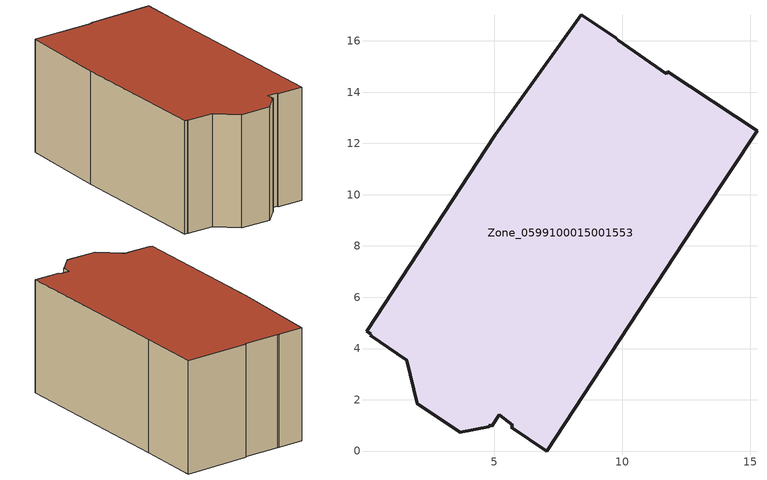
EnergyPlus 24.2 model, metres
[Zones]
Zone_0599100015001553
 floor ground (C_G): 15.26,12.5 13.12,9.25 7.05,0 5.67,0.93 5.72,1.01 5.21,1.42 4.92,0.97 4.84,1.03 4.79,0.95 3.67,0.72 2.01,1.85 1.59,3.55 0.16,4.53 0.19,4.57 0.02,4.67 5.05,12.34 8.4,17.01 9.75,16.13 9.85,16.02 11.72,14.73 11.77,14.8 z1.17
 wall outside (C_F): 11.72,14.73 9.85,16.02 9.75,16.13 8.4,17.01 5.05,12.34 0.02,4.67 0.19,4.57 0.16,4.53 1.59,3.55 2.01,1.85 3.67,0.72 4.79,0.95 4.84,1.03 4.92,0.97 5.21,1.42 5.72,1.01 5.67,0.93 7.05,0 13.12,9.25 15.26,12.5 11.77,14.8 11.72,14.73 z1.17:8.35
 roof outside (C_R): 13.12,9.25 15.26,12.5 11.77,14.8 11.72,14.73 9.85,16.02 9.75,16.13 8.4,17.01 5.05,12.34 0.02,4.67 0.19,4.57 0.16,4.53 1.59,3.55 2.01,1.85 3.67,0.72 4.79,0.95 4.84,1.03 4.92,0.97 5.21,1.42 5.72,1.01 5.67,0.93 7.05,0 z8.35
[BUILDING]
Pand.0599100015001553: North Axis=0; Terrain=City; Loads Convergence Tolerance Value=0.04; Temperature Convergence Tolerance Value=0.4; Solar Distribution=FullExterior; Maximum Number of Warmup Days=25; Minimum Number of Warmup Days=1
[Site:Location]
Rotterdam.The.Hague.AP_ZH_NLD Design_Conditions: Latitude=51.96; Longitude=4.45; Time Zone=1; Elevation=-4.5
[SITE:GROUNDTEMPERATURE:BUILDINGSURFACE]
18, 18, 18, 18, 18, 18, 18, 18, 18, 18, 18, 18
[MATERIAL] Thermal Absorptance=0.9; Solar Absorptance=0.7; Visible Absorptance=0.7
Name | Roughness | Thickness | Conductivity | Density | Specific Heat
G.D.1992-2005 | MediumSmooth | 0.15 | 0.06 | 540 | 1210
F.D.1992-2005 | Rough | 0.3 | 0.12 | 1920 | 840
R.D.1992-2005 | MediumRough | 0.2 | 0.08 | 1500 | 1000
[CONSTRUCTION]
C_G: G.D.1992-2005
C_F: F.D.1992-2005
C_R: R.D.1992-2005
[ZONE]
Zone_0599100015001553: Type=1; Multiplier=1; Ceiling Height=Autocalculate; Volume=Autocalculate; Floor Area=autocalculate; Part of Total Floor Area=Yes
[ZONEINFILTRATION:DESIGNFLOWRATE]
Infil_Zone_0599100015001553: Zone or ZoneList or Space or SpaceList=Zone_0599100015001553; Schedule=AlwaysOn; Design Flow Rate Calculation Method=Flow/Area; Flow Rate per Floor Area=0.0021; Constant Term Coefficient=1; Temperature Term Coefficient=0; Velocity Term Coefficient=0; Velocity Squared Term Coefficient=0
[HVACTEMPLATE:ZONE:IDEALLOADSAIRSYSTEM]
Zone_0599100015001553: Maximum Heating Supply Air Temperature=50; Minimum Cooling Supply Air Temperature=13; Maximum Heating Supply Air Humidity Ratio=0.0156; Minimum Cooling Supply Air Humidity Ratio=0.0077; Heating Limit=NoLimit; Cooling Limit=NoLimit; Dehumidification Control Type=ConstantSensibleHeatRatio; Cooling Sensible Heat Ratio=0.7; Dehumidification Setpoint=60; Humidification Control Type=None; Humidification Setpoint=30; Outdoor Air Method=None; Outdoor Air Flow Rate per Person=0.00944; Outdoor Air Flow Rate per Zone Floor Area=0; Outdoor Air Flow Rate per Zone=0; Demand Controlled Ventilation Type=None; Outdoor Air Economizer Type=NoEconomizer; Heat Recovery Type=None; Sensible Heat Recovery Effectiveness=0.7; Latent Heat Recovery Effectiveness=0.65
[ZONECONTROL:THERMOSTAT]
ThermostatControl_Zone_0599100015001553: Zone or ZoneList=Zone_0599100015001553; Control Type Schedule=DualSetpointControlType; Control 1=Thermostat_Zone_0599100015001553; Temperature Difference Between Cutout And Setpoint=0
[THERMOSTATSETPOINT:DUALSETPOINT]
Thermostat_Zone_0599100015001553: Heating Setpoint Temperature Schedule=HeatingSetpoint_Zone_0599100015001553; Cooling Setpoint Temperature Schedule=CoolingSetpoint_Zone_0599100015001553
[SCHEDULE:COMPACT]
HeatingSetpoint_Zone_0599100015001553: Through: 12/31, For: AllDays, Until: 24:00, 21
CoolingSetpoint_Zone_0599100015001553: Through: 12/31, For: AllDays, Until: 24:00, 24
DualSetpointControlType: Through: 12/31, For: AllDays, Until: 24:00, 4
AlwaysOn: Through: 12/31, For: AllDays, Until: 24:00, 1
